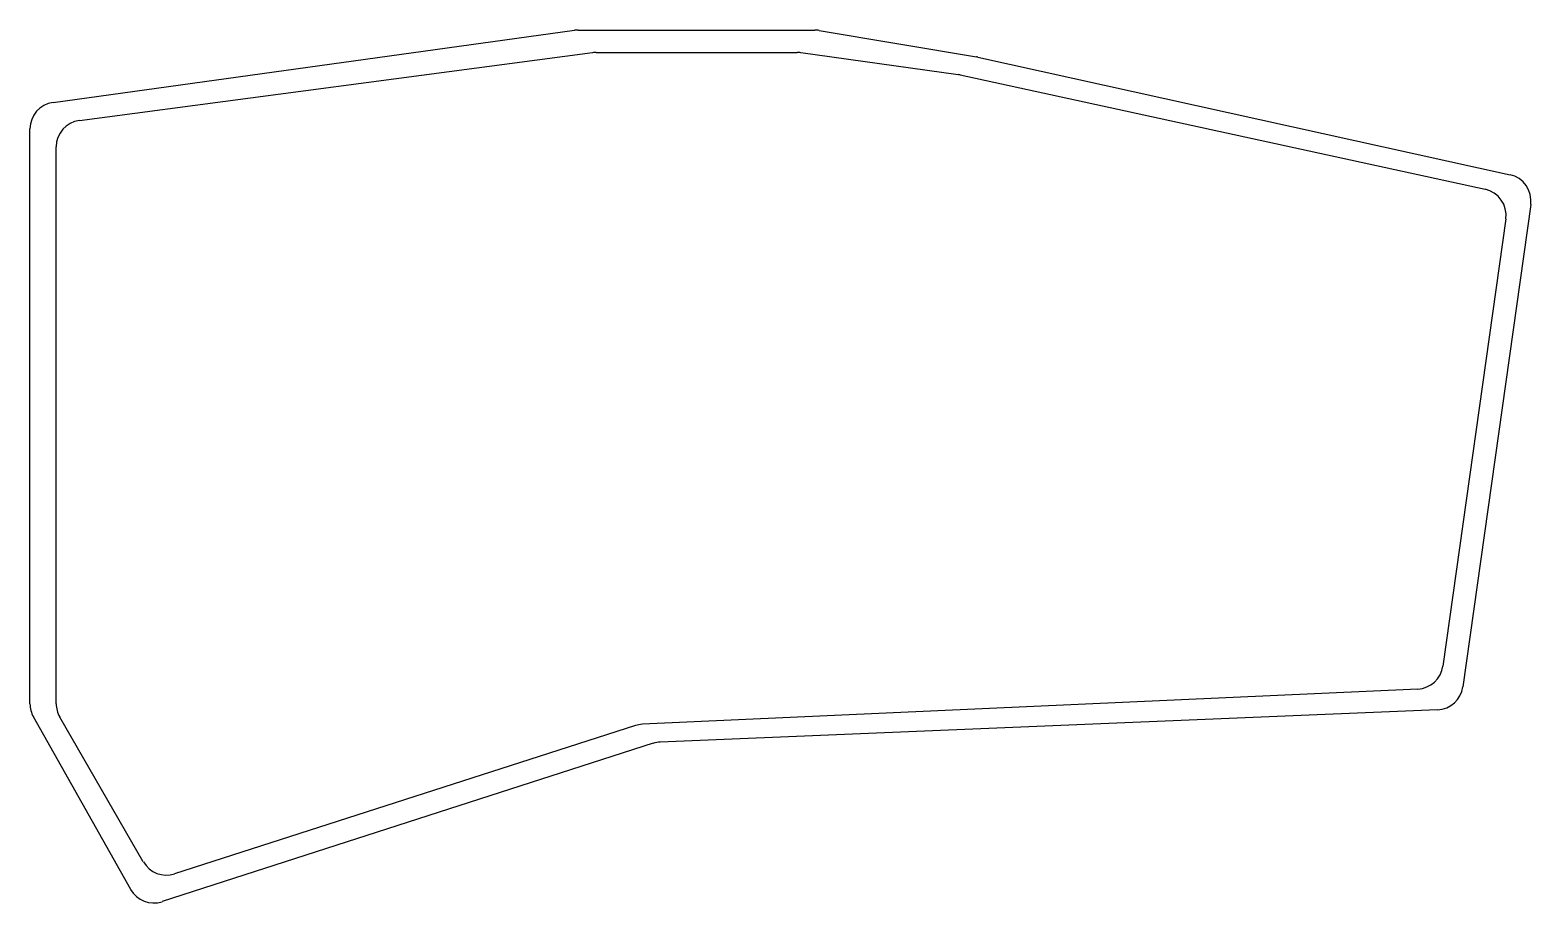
# Model space of a CAD drawing. Header units: millimetres. Extents: x 228 to 397, y -170 to -72.
import ezdxf

# ---------------------------------------------------------------- set-up
doc = ezdxf.new("R2010")
doc.units = ezdxf.units.MM

msp = doc.modelspace()

# ---------------------------------------------------------------- linework, layer by layer
for p, q in [((230.96, -79.86), (289.55, -71.75)), ((289.96, -71.73), (316.51, -71.73)), ((317, -71.77), (334.68, -74.73)), ((233.92, -81.88), (291.56, -74.27)), ((291.95, -74.25), (314.55, -74.25)), ((314.96, -74.27), (332.64, -76.73)), ((334.83, -74.76), (394.62, -87.98)), ((332.87, -76.77), (391.81, -89.61)), ((228.37, -147.43), (228.37, -82.83)), ((231.31, -147.42), (231.31, -84.86)), ((396.94, -91.32), (389.32, -145.52)), ((394.14, -92.96), (387.08, -143.19)), ((384.25, -145.77), (297.16, -149.73)), ((386.48, -148.1), (299.16, -151.73)), ((239.68, -168.28), (228.76, -148.9)), ((241.1, -165.18), (231.71, -148.92)), ((296.37, -149.87), (244.62, -166.54)), ((298.37, -151.87), (243.21, -169.66))]:
    msp.add_line(p, q)
for centre, start, end in [((289.96, -74.73), 90, 97.8736), ((316.51, -74.73), 80.4757, 90), ((291.95, -77.25), 90, 97.5214), ((314.55, -77.25), 82.0928, 90), ((334.18, -77.69), 77.5352, 80.4757), ((332.23, -79.7), 77.71, 82.0928), ((231.37, -82.83), 97.8736, 180), ((234.31, -84.86), 97.5214, 180), ((393.97, -90.91), 352, 77.5352), ((391.17, -92.54), 352, 77.71), ((384.11, -142.77), 272.6009, 352), ((386.35, -145.1), 272.3824, 352), ((231.37, -147.43), 180, 209.3929), ((234.31, -147.42), 180, 210), ((297.29, -152.73), 92.6009, 107.8506), ((299.29, -154.73), 92.3824, 107.8787), ((243.7, -163.68), 210, 287.8506), ((242.29, -166.81), 209.3929, 287.8787)]:
    msp.add_arc(centre, 3, start, end)

doc.saveas('drawing.dxf')
